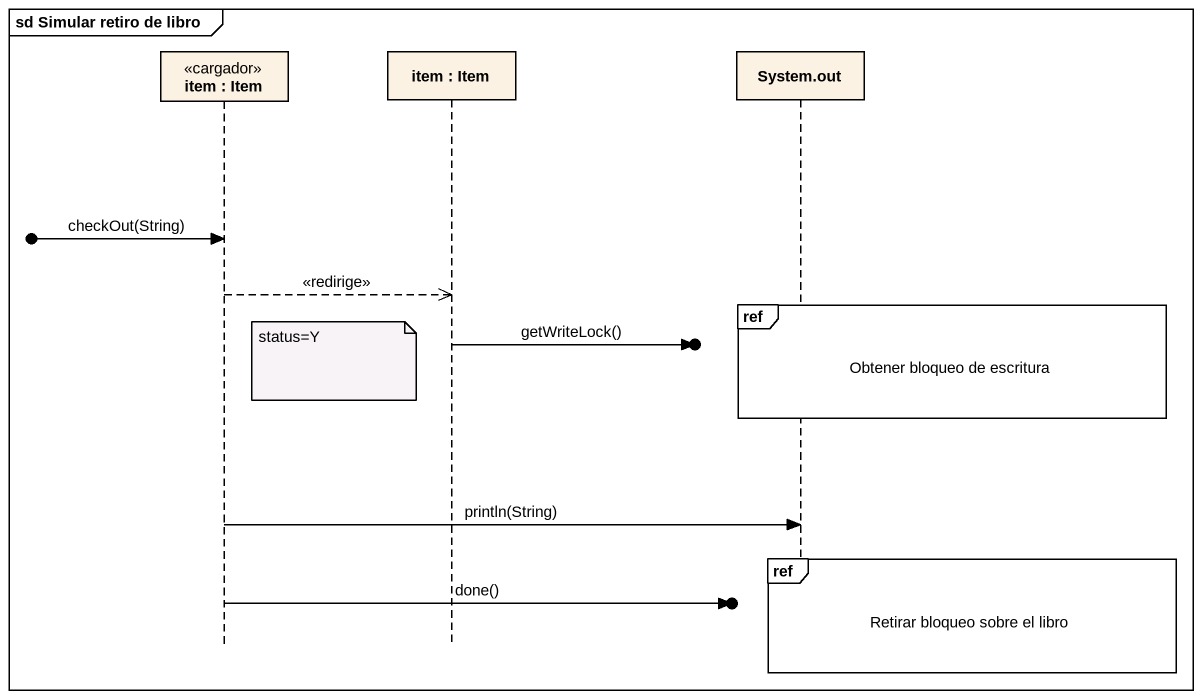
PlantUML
@startuml
mainframe sd Simular retiro de libro
hide footbox
participant "item : Item" as item <<cargador>>
participant "item : Item" as item_2
participant "System.out" as System_out

[o-> item : checkOut(String)
item -->> item_2 : <<redirige>>
ref over System_out : Obtener bloqueo de escritura
item_2 ->o] : getWriteLock()
note right of item : status=Y
item -> System_out : println(String)
ref over System_out : Retirar bloqueo sobre el libro
item ->o] : done()
@enduml
